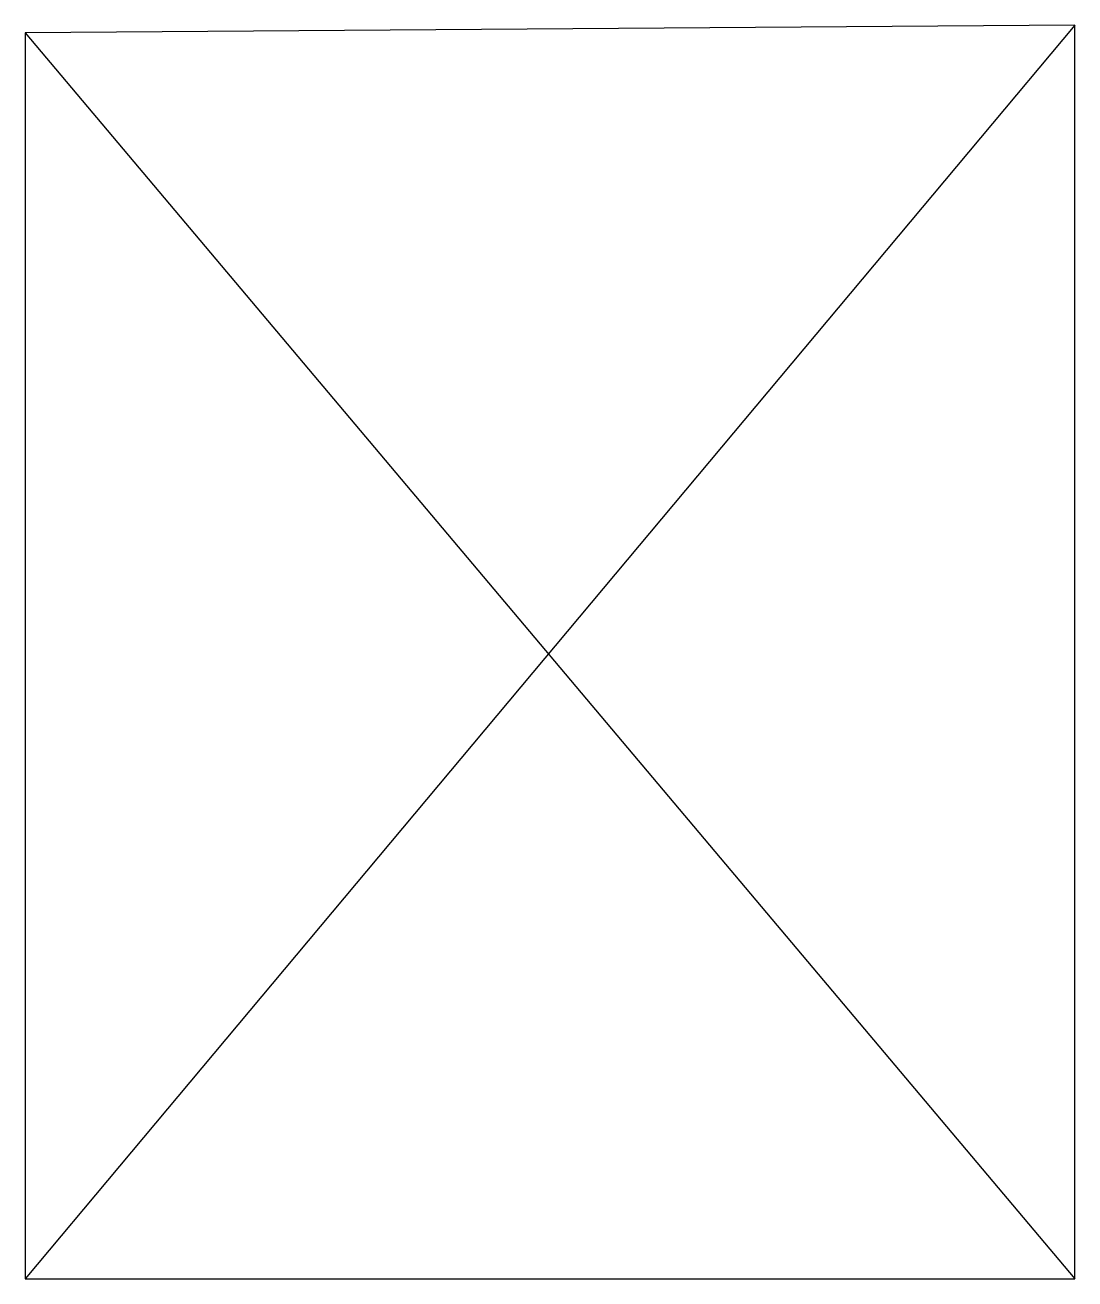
# Model space of a CAD drawing. Header units: metres. Extents: x 806422.71 to 806427.73, y 553129.73 to 553135.73.
import ezdxf

# ---------------------------------------------------------------- set-up
doc = ezdxf.new("R2010")
doc.units = ezdxf.units.M
doc.header["$MEASUREMENT"] = 0

msp = doc.modelspace()

# ---------------------------------------------------------------- linework, layer by layer
msp.add_lwpolyline([(806422.7102, 553135.6924), (806422.7102, 553129.7294), (806427.7338, 553129.7294), (806427.7338, 553135.7294)], close=True)
for points in [[(806427.7338, 553135.7294), (806422.7102, 553129.7294)], [(806422.7102, 553135.6924), (806427.7338, 553129.7294)]]:
    msp.add_lwpolyline(points)

doc.saveas('drawing.dxf')
